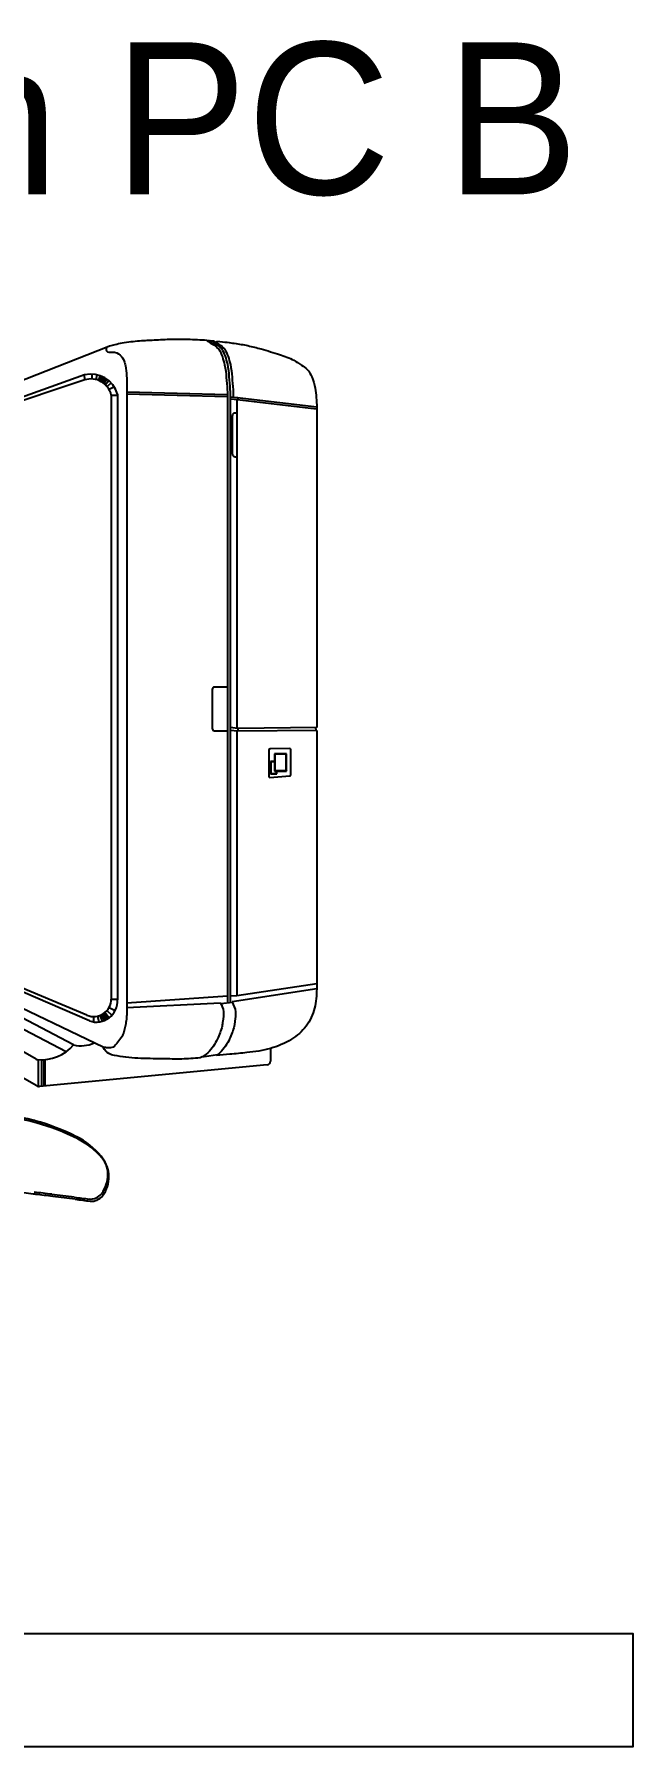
# Model space of a CAD drawing. Header units: millimetres. Extents: x 89450 to 753248, y -530175 to 1209785.
# Drawn here: x 320457 to 321512, y -168206 to -165183 of the extents above; entities that cross this region are included whole.
import ezdxf
from ezdxf.enums import TextEntityAlignment as Align

# ---------------------------------------------------------------- set-up
doc = ezdxf.new("R2010")
doc.units = ezdxf.units.MM
doc.header["$LTSCALE"] = 150
doc.layers.add('-----99 EPMS CABLE DUCT', color=4, linetype='Continuous')
doc.styles.add('ELEC', font='')
doc.styles.get('ELEC').set_extended_font_data('Dotum')

msp = doc.modelspace()

# ---------------------------------------------------------------- linework, layer by layer
at = {"layer": '-----99 EPMS CABLE DUCT'}
msp.add_lwpolyline([(307124.5, -168206.2), (307124.5, -168006.2), (321512.4, -168006.2), (321512.4, -168206.2)], close=True, dxfattribs=at)
at = {"color": 0}
for p, q in [((320585, -165735.9), (320301.7, -165847)), ((320778.8, -165725.3), (320778.8, -165727.8)), ((320545.4, -165784.6), (320301.7, -165871.5)), ((320545.6, -165793.5), (320301.7, -165874.8)), ((320545.6, -165793.5), (320545.4, -165784.6)), ((320558.6, -165792), (320559, -165783.3)), ((320565.7, -165793.1), (320567.7, -165784.5)), ((320570.1, -165794.5), (320573.2, -165786.1)), ((320573, -165796.2), (320577, -165787.6)), ((320574.6, -165796.9), (320578.9, -165788.6)), ((320575.8, -165797.4), (320580.3, -165789.3)), ((320576.4, -165797.7), (320581, -165789.7)), ((320576.4, -165797.7), (320581, -165789.7)), ((320576.9, -165798.1), (320581.7, -165790.1)), ((320578, -165798.8), (320583, -165791)), ((320579.4, -165799.8), (320584.8, -165792.2)), ((320581.8, -165802), (320588, -165794.7)), ((320585, -165805.3), (320592.1, -165798.7)), ((320588.1, -165809.7), (320597.5, -165805.6)), ((320592.4, -165820.2), (320592.4, -166886.4)), ((320592.4, -165820.2), (320603.3, -165820.2)), ((320603.3, -165818.9), (320603.3, -166887.8)), ((320797.6, -165819.9), (320620, -165815.4)), ((320797.7, -165823.5), (320620.1, -165819)), ((320620.1, -165819), (320620.1, -166901.9)), ((320797.7, -165823.5), (320797.7, -166893.7)), ((320815.8, -165825.3), (320802.2, -165823.8)), ((320802.2, -165823.8), (320802.2, -166893.2)), ((320815.8, -165828.9), (320802.2, -165827.4)), ((320814.2, -165828.7), (320814.2, -166408.5)), ((320954.7, -165845.4), (320814.4, -165828.7)), ((320955, -165841.8), (320814.7, -165825.2)), ((320815.8, -165825.3), (320815.8, -165828.9)), ((320806, -165856.3), (320806, -165924.9)), ((320814.2, -165852.2), (320810.2, -165852.2)), ((320955, -165841.8), (320955, -166407.1)), ((320810.2, -165929.1), (320814.2, -165929.1)), ((320770.4, -166339.9), (320770.4, -166408.6)), ((320797.7, -166335.8), (320774.6, -166335.8)), ((320774.6, -166412.7), (320797.7, -166412.7)), ((320815.8, -166408.7), (320802.2, -166407.2)), ((320815.8, -166413.8), (320802.2, -166412.4)), ((320814.2, -166413.7), (320814.2, -166880.5)), ((320955, -166407.1), (320815.8, -166408.7)), ((320815.8, -166408.7), (320815.8, -166413.8)), ((320955, -166412.2), (320815.8, -166413.8)), ((320953.7, -166412.3), (320953.6, -166407.1)), ((320955, -166412.2), (320955, -166868.5)), ((320870.4, -166447), (320870.2, -166493)), ((320907.2, -166444.4), (320872.4, -166444.9)), ((320901.5, -166453.4), (320880.4, -166453.4)), ((320880.4, -166453.4), (320880.4, -166484)), ((320881.1, -166454.1), (320880.4, -166453.4)), ((320900.8, -166454.1), (320881.1, -166454.1)), ((320881.1, -166454.1), (320881.1, -166483.2)), ((320900.8, -166454.1), (320901.5, -166453.4)), ((320900.8, -166483.2), (320900.8, -166454.1)), ((320901.5, -166484), (320901.5, -166453.4)), ((320909.3, -166490.4), (320909.3, -166446.5)), ((320872.4, -166495.1), (320907.4, -166492.4)), ((320880.4, -166466.9), (320873.4, -166466.9)), ((320873.4, -166466.9), (320873.4, -166488.9)), ((320873.4, -166488.9), (320884.6, -166488.9)), ((320880.4, -166467.6), (320874.1, -166467.6)), ((320874.1, -166467.6), (320874.1, -166488.2)), ((320874.1, -166488.2), (320883.9, -166488.2)), ((320881.1, -166483.2), (320880.4, -166484)), ((320880.4, -166484), (320901.5, -166484)), ((320881.1, -166483.2), (320900.8, -166483.2)), ((320883.9, -166488.2), (320883.9, -166484)), ((320884.6, -166488.9), (320884.6, -166484)), ((320900.8, -166483.2), (320901.5, -166484)), ((320578, -166971.5), (320216.5, -166797.4)), ((320554.1, -166925.1), (320258.5, -166797.4)), ((320549.5, -166914.9), (320268.8, -166797.4)), ((320512.7, -166979.5), (320197.9, -166814.9)), ((320525.9, -166967.2), (320208.3, -166801.2)), ((320459.9, -166992.5), (320173.5, -166828.1)), ((320459.9, -167039.2), (320178.7, -166877.7)), ((320592.4, -166886.4), (320603.3, -166886.4)), ((320797.7, -166881.6), (320620.1, -166893.7)), ((320814.2, -166880.5), (320802.2, -166881.3)), ((320955, -166868.5), (320805.6, -166891.5)), ((320955, -166859.6), (320814.2, -166880.5)), ((320560.8, -166917.3), (320561.3, -166926.5)), ((320567.9, -166916.6), (320570.3, -166926.9)), ((320572.4, -166915.3), (320576.1, -166925.7)), ((320575.4, -166914), (320580.2, -166924.4)), ((320577, -166913.1), (320582.3, -166923.4)), ((320578, -166912.5), (320583.8, -166922.7)), ((320578.6, -166912.1), (320584.5, -166922.3)), ((320578.6, -166912.1), (320584.5, -166922.3)), ((320579.2, -166911.7), (320585.2, -166921.8)), ((320580.2, -166911), (320586.6, -166921)), ((320581.5, -166909.9), (320588.5, -166919.6)), ((320584.7, -166906.8), (320593.6, -166915)), ((320588.6, -166901.2), (320599.4, -166906.6)), ((320785.2, -166893.5), (320620.1, -166901.9)), ((320806.2, -166892.8), (320785.9, -166894.8)), ((320873.3, -166973.6), (320873.3, -166996.3)), ((320463.3, -166993.4), (320463.3, -167040.2)), ((320867.7, -167002.5), (320466, -167040.5)), ((320469.3, -166993.6), (320469.3, -167040.2)), ((320473.2, -166993.5), (320473.2, -167039.8)), ((320475.4, -166993.3), (320475.4, -167039.6)), ((320764.5, -166987.4), (320752.1, -166988.9)), ((320779.6, -166984.9), (320764.5, -166987.4))]:
    msp.add_line(p, q, dxfattribs=at)
for centre, radius, start, end in [((320556.9, -165831.3), 48, 14.9819, 103.788), ((320556.5, -165828.9), 37, 13.5875, 107.1465), ((320810.2, -165856.3), 4.12, 90, 180), ((320810.2, -165924.9), 4.12, 180, 270), ((320774.6, -166339.9), 4.12, 90, 180), ((320774.6, -166408.6), 4.12, 180, 270), ((320872.5, -166447), 2.06, 90.8067, 179.6885), ((320907.2, -166446.5), 2.06, 0, 90.8067), ((320872.2, -166493.1), 2.06, 179.6885, 274.3973), ((320907.2, -166490.4), 2.06, 274.3973, 0), ((320561.5, -166886.4), 30.9, 247.2919, 0), ((320566.1, -166889.9), 37.2, 251.2092, 3.2272), ((320469.2, -166919.5), 74.1, 264.7507, 319.9051), ((320539.5, -166914.5), 54.4, 255.5265, 294.7599), ((320463, -166987.1), 6.19, 240.1404, 264.7507), ((320867.1, -166996.3), 6.19, 275.4078, 0), ((320465.1, -167030.3), 10.3, 240.1404, 275.4078), ((320405, -167289.6), 195.9, 74.2301, 90.037), ((320406.9, -167293.4), 195.9, 74.2301, 90.037), ((320345.4, -167500.6), 415.1, 63.3897, 74.2301), ((320347.3, -167504.4), 415.1, 63.3897, 74.2301), ((320471, -167250), 134.8, 39.8259, 63.3897), ((320472.8, -167253.7), 134.8, 39.8259, 63.3897), ((320535.3, -167196.4), 51.1, 1.0898, 39.8259), ((320537.1, -167200.1), 51.1, 1.0898, 39.8259), ((320530.5, -167196.5), 55.9, 323.1102, 1.0898), ((320532.4, -167200.2), 55.9, 323.1102, 1.0898), ((319449.7, -175853), 8680.7, 83.32655, 83.54591), ((319578.7, -174730.5), 7554.3, 83.0914, 83.32655), ((319580.6, -174734.3), 7554.3, 83.0914, 83.32655), ((319967.2, -171523.8), 4324, 82.5617, 83.0914), ((319969.1, -171527.5), 4324, 82.5617, 83.0914), ((320773.7, -165346.3), 1905.9, 262.5617, 263.3595), ((320775.6, -165350), 1905.9, 262.5617, 263.3595), ((320556.1, -167215.7), 23.8, 263.3595, 323.1102), ((320558, -167219.4), 23.8, 263.3595, 323.1102)]:
    msp.add_arc(centre, radius, start, end, dxfattribs=at)
for points, knots in [([(320760.9, -165723.7), (320749.8, -165723.5), (320729.2, -165721.8), (320698.1, -165722), (320669.8, -165723.6), (320640.5, -165724.6), (320617.6, -165727.7), (320599.7, -165731.1), (320591, -165734), (320583.1, -165735.7), (320583.3, -165745.5), (320596.9, -165743), (320608.2, -165748.5), (320615.3, -165759), (320618.4, -165771.6), (320619.8, -165785.9), (320619.8, -165802.7), (320620, -165813.7), (320620.1, -165819)], [0, 0, 0, 0, 3227.578691, 6026.302083, 9023.112724, 11499.824177, 14519.153577, 15782.889133, 16730.542882, 17312.658247, 17833.19047, 18828.812168, 20296.673447, 21510.440576, 22341.446093, 24048.735583, 25681.478274, 27239.403417, 27239.403417, 27239.403417, 27239.403417]), ([(320760.9, -165723.7), (320765, -165726.7), (320772.5, -165731), (320783.6, -165739.5), (320788.5, -165752.8), (320793.6, -165769.2), (320795.4, -165789.1), (320797, -165807.9), (320797.6, -165819.4), (320797.7, -165823.5)], [0, 0, 0, 0, 1387.772356, 2513.617426, 3959.508147, 5377.274001, 7550.811748, 9712.473102, 10897.913757, 10897.913757, 10897.913757, 10897.913757]), ([(320766.8, -165724.1), (320770.6, -165726.2), (320777.6, -165730.3), (320788.3, -165738.5), (320793.2, -165751.8), (320798.4, -165768.2), (320800.1, -165788.1), (320801.7, -165806.7), (320802.3, -165817.9), (320802.2, -165823.8)], [136.904842, 136.904842, 136.904842, 136.904842, 1387.772356, 2513.617426, 3959.508147, 5377.274001, 7550.811748, 9712.473102, 10821.421347, 10821.421347, 10821.421347, 10821.421347]), ([(320772, -165724.6), (320775.8, -165726.7), (320782.9, -165730.8), (320793.7, -165739.1), (320798.5, -165752.4), (320803.7, -165768.8), (320805.4, -165788.7), (320807.1, -165807.3), (320807.6, -165818.5), (320807.5, -165824.4)], [117.601711, 117.601711, 117.601711, 117.601711, 1387.772356, 2513.617426, 3959.508147, 5377.274001, 7550.811748, 9712.473102, 10821.421347, 10821.421347, 10821.421347, 10821.421347]), ([(320778.8, -165725.3), (320793.7, -165726.7), (320809.7, -165728.8), (320833.5, -165732.7), (320860.3, -165739.6), (320887.2, -165748), (320911.7, -165756.4), (320927.2, -165766.9), (320939.8, -165774.9), (320947.6, -165789.9), (320953.8, -165812.2), (320954.5, -165830.5), (320955, -165841.8)], [786.910998, 786.910998, 786.910998, 786.910998, 3099.86886, 5479.938337, 7814.199428, 11114.323184, 13727.485197, 15253.370985, 16579.729801, 17994.208822, 20015.603964, 23300.885679, 23300.885679, 23300.885679, 23300.885679]), ([(320955, -166868.5), (320954.4, -166880), (320953.2, -166903.1), (320938.5, -166935.9), (320909.6, -166959.9), (320873.2, -166975.5), (320835.7, -166980.9), (320803.8, -166983.8), (320785.8, -166985.4), (320777.9, -166986.1)], [0, 0, 0, 0, 3314.863709, 6721.595546, 10080.670343, 14005.595077, 18093.05812, 21053.069289, 23342.230387, 23342.230387, 23342.230387, 23342.230387]), ([(320620.1, -166901.9), (320620, -166906.1), (320619.8, -166913.8), (320618.9, -166924.9), (320616.9, -166934.9), (320615.2, -166944.5), (320610.7, -166954), (320603.7, -166962.2), (320597.2, -166972.3), (320586.5, -166972.9), (320580.7, -166972), (320578, -166971.5)], [0, 0, 0, 0, 1221.628601, 2256.535616, 3229.671226, 4188.848243, 5089.386871, 6220.653557, 7373.587116, 8319.119567, 9103.847596, 9103.847596, 9103.847596, 9103.847596]), ([(320785.2, -166893.5), (320787, -166897.2), (320792.2, -166908), (320789.2, -166922.9), (320788.3, -166935.4), (320784.2, -166945.8), (320780, -166957.8), (320772.7, -166969.9), (320763.2, -166982.3), (320754.1, -166987.8), (320749.3, -166990.4)], [0, 0, 0, 0, 1772.514045, 3372.494298, 4275.238013, 5419.936523, 6590.819167, 7986.082004, 9506.142644, 11075.412662, 11075.412662, 11075.412662, 11075.412662]), ([(320805.6, -166891.5), (320808.3, -166897.2), (320813.5, -166908), (320810.5, -166922.9), (320809.6, -166935.4), (320805.5, -166945.8), (320801.3, -166957.8), (320794, -166969.9), (320786.2, -166980), (320780.1, -166984.7), (320777.9, -166986.1)], [0, 0, 0, 0, 1772.514045, 3372.494298, 4275.238013, 5419.936523, 6590.819167, 7986.082004, 9506.142644, 10247.50506, 10247.50506, 10247.50506, 10247.50506]), ([(320749.3, -166990.4), (320738.4, -166991.3), (320716.3, -166992.9), (320679.5, -166991.7), (320639.8, -166991.6), (320604.6, -166987.9), (320584.6, -166982.8), (320578, -166971.5)], [1009.050121, 1009.050121, 1009.050121, 1009.050121, 4176.916984, 7469.090223, 11706.219724, 15729.899291, 17709.10332, 17709.10332, 17709.10332, 17709.10332])]:
    msp.add_open_spline(points, degree=3, knots=knots, dxfattribs=at)
msp.add_open_spline([(320760.9, -165723.7), (320767.8, -165724.3), (320773.7, -165724.8), (320773.6, -165724.8)], degree=3, dxfattribs=at)

# ---------------------------------------------------------------- texts
at = {"color": 0, "style": 'ELEC'}
msp.add_text('EPMS Clian PC B', height=268.377, dxfattribs=at).set_placement((320012.2, -165331.9), align=Align.MIDDLE_CENTER)

doc.saveas('drawing.dxf')
